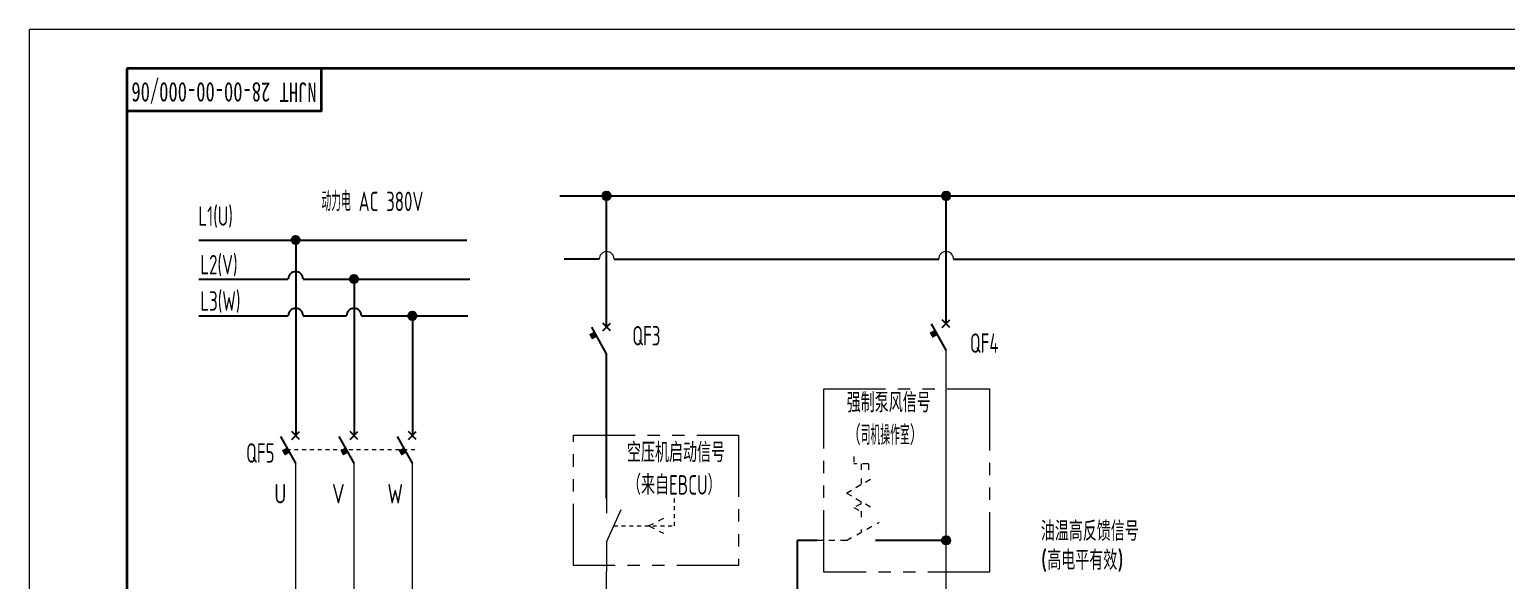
# Model space of a CAD drawing. Header units: millimetres. Extents: x 0 to 840, y 0 to 594.
# Drawn here: x 0 to 379.7, y 452.4 to 594 of the extents above; entities that cross this region are included whole.
import ezdxf
from ezdxf.enums import TextEntityAlignment as Align

# ---------------------------------------------------------------- set-up
doc = ezdxf.new("R2010")
doc.units = ezdxf.units.MM
for name, pattern in [('CENTER2', [12, 7, -1, 1, -1, 1, -1]), ('PHANTOM2', [31.75, 15.875, -3.175, 3.175, -3.175, 3.175, -3.175]), ('虚线', [2, 1, -1])]:
    doc.linetypes.add(name, pattern=pattern)
for name, color, linetype, lineweight in [('BLK_0.5mm^2', 7, 'Continuous', 18), ('SYMS', 7, 'Continuous', 18), ('WIREFIXED', 4, 'Continuous', 18), ('双点划线', 6, 'CENTER2', 18), ('尺寸线层', 3, 'Continuous', 13), ('标注', 3, 'Continuous', 18), ('虚线层', 6, '虚线', 13)]:
    doc.layers.add(name, color=color, linetype=linetype, lineweight=lineweight)
doc.styles.add('WD_IEC', font='isocp2.shx', dxfattribs={"width": 0.9, "bigfont": 'gbcbig.shx'})
doc.styles.add('标准', font='isoct2.shx')
doc.styles.add('海泰汉字样式', font='仿宋_GB2312.TTF', dxfattribs={"width": 0.7})

# ---------------------------------------------------------------- blocks, each defined once
blk = doc.blocks.new('HTDrawingNo')
at = {"insert": (50, 578.5), "char_height": 5, "width": 50, "attachment_point": 5, "rotation": 180, "style": '海泰汉字样式'}
blk.add_mtext('NJHT 28-00-00-000/06', dxfattribs=at)
blk = doc.blocks.new('NJHT-A1')
at = {"color": 7, "linetype": 'Continuous', "lineweight": 18}
for p in [(0, 0), (840, 594)]:
    blk.add_line(p, (0, 594), dxfattribs=at)
at = {"color": 7, "linetype": 'Continuous', "lineweight": 35}
for p, q in [((830, 584), (25, 584)), ((25, 584), (25, 10))]:
    blk.add_line(p, q, dxfattribs=at)
blk.add_lwpolyline([(75, 584), (75, 573), (25, 573)], dxfattribs=at)
at = {"color": 2, "linetype": 'Continuous', "lineweight": 18, "style": '海泰汉字样式', "width": 0.6}
blk.add_attdef('5', text='', height=5, rotation=180, dxfattribs=at).set_placement((50, 578.5), align=Align.MIDDLE_CENTER)
at = {"color": 2, "linetype": 'Continuous', "lineweight": 18, "style": '海泰汉字样式'}
for tag, height, width, p in [('1', 5, 0.7, (805, 59.25)), ('2', 5, 0.7, (805, 51.75)), ('7', 5, 0.7, (755, 50.5)), ('3', 5, 0.6, (805, 38)), ('12', 3.5, 0.7, (668, 34.5)), ('13', 3.5, 0.6, (682, 34.5)), ('20', 3.5, 0.7, (708, 34.5)), ('21', 3.5, 0.6, (722, 34.5)), ('14', 3.5, 0.7, (668, 27.5)), ('15', 3.5, 0.6, (682, 27.5)), ('22', 3.5, 0.7, (708, 27.5)), ('23', 3.5, 0.6, (722, 27.5)), ('8', 3.5, 0.7, (762, 22.5)), ('9', 3.5, 0.7, (774, 22.5)), ('4', 5, 0.6, (805, 22.5)), ('16', 3.5, 0.7, (668, 20.5)), ('17', 3.5, 0.6, (682, 20.5)), ('24', 3.5, 0.7, (708, 20.5)), ('25', 3.5, 0.6, (722, 20.5)), ('18', 3.5, 0.7, (668, 13.5)), ('19', 3.5, 0.6, (682, 13.5)), ('26', 3.5, 0.7, (708, 13.5)), ('27', 3.5, 0.6, (722, 13.5)), ('10', 3.5, 0.7, (767.5, 13.5)), ('6', 3.5, 0.7, (811.57, 13.5)), ('11', 3.5, 0.7, (742.5, 13.5))]:
    blk.add_attdef(tag, text='', height=height, dxfattribs=dict(at, width=width)).set_placement(p, align=Align.MIDDLE_CENTER)
blk = doc.blocks.new('WD_WNV_1')
at = {"linetype": 'Continuous', "style": 'WD_IEC', "width": 0.8}
blk.add_attdef('WIRENO', text='', height=2.5, dxfattribs=at).set_placement((-1.6, 0), align=Align.MIDDLE_RIGHT)
at = {"style": 'WD_IEC'}
for tag, p in [('W08USER', (-1, 0.375)), ('W04USER', (-1, 0.875)), ('W05USER', (-1, 0.75)), ('W09USER', (-1, 0.25)), ('W03USER', (-1, 1)), ('W06USER', (-1, 0.625)), ('W07USER', (-1, 0.5)), ('W02USER', (-1, 1.125)), ('W01USER', (-1, 1.25)), ('W10USER', (-1, 0.125))]:
    blk.add_attdef(tag, text='', height=0.08, dxfattribs=at).set_placement(p, align=Align.CENTER)
blk = doc.blocks.new('VCR21_1')
for p, q in [((0, 7.5), (0, 2.5)), ((0, -2.5), (2.49, 3.12)), ((0, -2.5), (0, -7.5))]:
    blk.add_line(p, q)
at = {"style": 'WD_IEC'}
for tag, p in [('INST', (-5.25, 7.75)), ('LOC', (-5.25, 4.25)), ('TAG2', (-5.25, 0.75)), ('XREF', (-5.25, -3.75)), ('DESC1', (-5.25, -7.6)), ('DESC2', (-5.25, -11.1)), ('DESC3', (-5.25, -14.6))]:
    blk.add_attdef(tag, text='', height=2.5, dxfattribs=at).set_placement(p, align=Align.RIGHT)
for tag, p, height in [('X2TERM01', (0, 7.5), 0.32), ('X4LINK', (-2, 0), 0.32), ('X1LINK', (-0.5, 0), 0.32), ('CONTACT', (4, -3.5), 1), ('FAMILY', (4, -5), 1), ('X8TERM02', (0, -7.5), 0.32)]:
    blk.add_attdef(tag, p, '', height=height, dxfattribs=at)
blk.add_attdef('TERM01', text='', height=2, rotation=90, dxfattribs=at).set_placement((-1, 7.5), align=Align.RIGHT)
blk.add_attdef('TERM02', (-1, -7.5), '', height=2, rotation=90, dxfattribs=at)
blk = doc.blocks.new('bfcgb')
blk.add_hatch(color=256).paths.add_polyline_path([(1495.06, 338, 1), (1492.9, 338, 1)])
blk.add_circle((1493.98, 338), 1.08)
blk = doc.blocks.new('HA1X2_1')
blk.add_lwpolyline([(-1.25, -2.5), (0, 0), (1.25, -2.5)])
at = {"style": 'WD_IEC'}
for tag, p in [('DESC1', (0, 5.1)), ('DESC2', (0, 1.25))]:
    blk.add_attdef(tag, text='', height=2.5, dxfattribs=at).set_placement(p, align=Align.CENTER)
blk.add_attdef('X8TERM01', (0, 0), '', height=0.32, dxfattribs=at)
blk = doc.blocks.new('HSS112_2_1')
for p, q in [((-1.25, 13.12), (-1.25, 11.88)), ((-1.25, 13.12), (1.25, 13.12)), ((0, 13.12), (0, 11.88)), ((1.25, 14.38), (1.25, 13.12)), ((-0.75, 10), (-1.83, 10.62)), ((0, 10.62), (0, 9.57)), ((0.88, 9.06), (-0.21, 9.69)), ((2.5, 8.12), (1.42, 8.75)), ((2.5, 8.12), (1.42, 7.5)), ((-0.75, 6.25), (-1.83, 5.62)), ((0.88, 7.19), (-0.21, 6.56)), ((0, 6.25), (0, 6.68)), ((0, 6.25), (1.25, 5.62)), ((1.25, 5.62), (0, 5)), ((2.5, 0), (-3.12, 3.12)), ((0, 5), (0, 3.12)), ((-7.5, 0), (-2.5, 0)), ((0, 1.88), (0, 1.39)), ((2.5, 0), (7.5, 0))]:
    blk.add_line(p, q)
at = {"style": 'WD_IEC'}
for tag, height, p in [('INST', 2.5, (-5, 21.12)), ('LOC', 2.5, (-5, 17.62)), ('TAG1', 2.5, (-5, 14.12)), ('TERM02', 2, (7.5, 1)), ('STATE', 2.5, (-5, -7.5)), ('DESC1', 2.5, (-5, -15)), ('DESC2', 2.5, (-5, -18.5)), ('DESC3', 2.5, (-5, -22))]:
    blk.add_attdef(tag, text='', height=height, dxfattribs=at).set_placement(p, align=Align.RIGHT)
for tag, p, height in [('MFG', (4.92, 12.12), 1.5), ('CAT', (4.92, 9.62), 1.5), ('TERM01', (-7.5, 1), 2), ('X4TERM01', (-7.5, 0), 0.32), ('X8LINK', (0, 0), 0.32), ('X1TERM02', (7.5, 0), 0.32), ('ASSYCODE', (3.5, -2.75), 1), ('FAMILY', (3.5, -4.25), 1), ('CATDESC', (3.5, -5.75), 1), ('CONTACT', (3.75, -7.5), 1)]:
    blk.add_attdef(tag, p, '', height=height, dxfattribs=at)
for tag, p in [('POS1', (-3.5, 10.62)), ('POS2', (-3.5, 5.65))]:
    blk.add_attdef(tag, text='', height=2, dxfattribs=at).set_placement(p, align=Align.MIDDLE_RIGHT)
at = {"lineweight": 15, "style": 'WD_IEC'}
blk.add_attdef('XREF', text='', height=2.5, dxfattribs=at).set_placement((-5, -11.25), align=Align.RIGHT)

msp = doc.modelspace()

# ---------------------------------------------------------------- hatches: boundary and pattern name
for points in [[(232.73949, 516.84264), (231.41172, 516.10664), (232.14772, 514.77887), (233.47549, 515.51487)], [(145.19784, 516.41402), (143.87007, 515.67802), (144.60607, 514.35025), (145.93383, 515.08625)], [(66.20434, 486.60582), (64.87657, 485.86983), (65.61256, 484.54206), (66.94033, 485.27806)], [(81.20434, 486.60582), (79.87657, 485.86983), (80.61256, 484.54206), (81.94033, 485.27806)], [(96.20434, 486.60582), (94.87657, 485.86983), (95.61256, 484.54206), (96.94033, 485.27806)]]:
    msp.add_hatch(color=256).paths.add_polyline_path(points, flags=0)

# ---------------------------------------------------------------- linework, layer by layer
for p, q in [((136.30605, 551.2798), (455.04158, 551.2798)), ((148.36698, 528.05382), (148.36698, 551.2798)), ((235.65822, 518.43179), (235.65822, 551.2798)), ((43.52759, 539.9179), (112.43708, 539.9179)), ((68.42329, 539.9179), (68.42329, 489.69311)), ((146.46198, 535.04091), (137.4278, 535.04091)), ((150.27198, 535.04091), (233.75322, 535.04091)), ((223.35964, 535.04091), (233.75322, 535.04091)), ((237.56322, 535.04091), (456.13197, 535.04091)), ((43.52759, 529.88713), (66.51829, 529.88713)), ((70.32829, 529.88713), (113.23946, 529.88713)), ((83.42329, 529.88713), (83.42329, 489.69311)), ((148.36698, 517.5876), (148.36698, 528.05382)), ((43.52759, 520.44634), (66.51829, 520.44634)), ((70.32829, 520.44634), (81.51829, 520.44634)), ((85.32829, 520.44634), (112.70455, 520.44634)), ((98.42329, 520.44634), (98.42329, 489.69311)), ((148.36698, 510.71255), (144.5717, 517.54404)), ((149.34317, 516.5876), (147.39079, 518.5876)), ((147.39079, 516.5876), (149.34317, 518.5876)), ((235.65822, 511.59191), (231.86294, 518.42341)), ((236.6344, 517.43179), (234.68203, 519.43179)), ((234.68203, 517.43179), (236.6344, 519.43179)), ((148.36698, 473.51841), (148.36698, 510.71255)), ((69.39948, 488.69311), (67.44711, 490.69311)), ((67.44711, 488.69311), (69.39948, 490.69311)), ((84.39948, 488.69311), (82.44711, 490.69311)), ((82.44711, 488.69311), (84.39948, 490.69311)), ((99.39948, 488.69311), (97.44711, 490.69311)), ((97.44711, 488.69311), (99.39948, 490.69311)), ((68.42329, 482.61468), (64.62802, 489.44618)), ((83.42329, 482.61468), (79.62802, 489.44618)), ((98.42329, 482.61468), (94.62802, 489.44618)), ((197.39644, 462.72243), (197.39644, 427.73874)), ((202.51758, 462.72243), (197.39644, 462.72243)), ((235.65822, 462.72243), (217.51758, 462.72243))]:
    msp.add_line(p, q)
for centre in [(68.42329, 529.88713), (68.42329, 520.44634), (83.42329, 520.44634)]:
    msp.add_arc(centre, 1.905, 0, 180)
at = {"layer": 'BLK_0.5mm^2'}
for p, q in [((235.65822, 425.24548), (235.65822, 511.59191)), ((68.42329, 422.37597), (68.42329, 482.61468)), ((83.42329, 428.00097), (83.42329, 482.61468)), ((98.42329, 427.67355), (98.42329, 482.61468)), ((148.36698, 427.72439), (148.36698, 454.76841))]:
    msp.add_line(p, q, dxfattribs=at)
for centre in [(148.36698, 535.04091), (235.65822, 535.04091)]:
    msp.add_arc(centre, 1.905, 0, 180, dxfattribs=at)
at = {"layer": '双点划线', "linetype": 'PHANTOM2'}
for points in [[(246.81477, 454.58307), (204.19218, 454.58307), (204.19218, 501.71247), (246.81477, 501.71247)], [(139.83849, 489.77364), (182.28143, 489.77364), (182.28143, 456.27531), (139.83849, 456.27531)]]:
    msp.add_lwpolyline(points, close=True, dxfattribs=at)
at = {"layer": '虚线层'}
for p, q in [((99.08051, 486.03043), (64.99966, 486.03043)), ((165.86076, 466.48716), (165.86076, 473.92088)), ((150.23421, 466.48716), (165.86076, 466.48716))]:
    msp.add_line(p, q, dxfattribs=at)

# ---------------------------------------------------------------- block references
for name, p in [('NJHT-A1', (0, 0)), ('HTDrawingNo', (0, 0)), ('bfcgb', (-1345.61714, 213.27872)), ('bfcgb', (-1258.3259, 213.27872)), ('bfcgb', (-1425.56082, 201.91682)), ('bfcgb', (-1410.56082, 191.88605)), ('bfcgb', (-1395.56082, 182.44526)), ('bfcgb', (-1258.3259, 124.72135))]:
    msp.add_blockref(name, p)
at = {"layer": 'SYMS', "xscale": 1.5, "yscale": 1.5, "zscale": 1.5}
msp.add_blockref('VCR21_1', (148.36698, 466.01841), dxfattribs=at)
at = {"layer": '标注', "color": 3}
ref = msp.add_blockref('WD_WNV_1', (68.42329, 474.73968), dxfattribs=dict(at, xscale=1.5, yscale=1.5, zscale=1.5))
ref.add_attrib('WIRENOF', 'U', dxfattribs={"layer": 'WIREFIXED', "linetype": 'Continuous', "height": 5, "style": 'WD_IEC', "width": 0.8}).set_placement((66.02329, 474.73968), align=Align.MIDDLE_RIGHT)
ref = msp.add_blockref('WD_WNV_1', (83.42329, 474.73968), dxfattribs=dict(at, xscale=1.5, yscale=1.5, zscale=1.5))
ref.add_attrib('WIRENOF', 'V', dxfattribs={"layer": 'WIREFIXED', "linetype": 'Continuous', "height": 5, "style": 'WD_IEC', "width": 0.8}).set_placement((81.02329, 474.73968), align=Align.MIDDLE_RIGHT)
ref = msp.add_blockref('WD_WNV_1', (98.42329, 474.73968), dxfattribs=dict(at, xscale=1.5, yscale=1.5, zscale=1.5))
ref.add_attrib('WIRENOF', 'W', dxfattribs={"layer": 'WIREFIXED', "linetype": 'Continuous', "height": 5, "style": 'WD_IEC', "width": 0.8}).set_placement((96.02329, 474.73968), align=Align.MIDDLE_RIGHT)
at = {"layer": '虚线层', "xscale": -1.5, "yscale": 1.5, "zscale": 1.5}
msp.add_blockref('HSS112_2_1', (213.78733, 462.72243), dxfattribs=at)
at = {"layer": '虚线层', "xscale": -1.5, "yscale": 1.5, "zscale": 1.5, "rotation": 89.9999999048816}
msp.add_blockref('HA1X2_1', (159.23348, 466.48716), dxfattribs=at)

# ---------------------------------------------------------------- texts
at = {"layer": 'BLK_0.5mm^2', "insert": (259.98996, 460.15899), "char_height": 5, "width": 31.9506378, "attachment_point": 1, "line_spacing_factor": 0.99982, "style": '标准'}
msp.add_mtext('{\\Fisocp2,gbcbig|c134;\\C3;(高电平有效)}', dxfattribs=at)
at = {"layer": '尺寸线层', "char_height": 5, "attachment_point": 1, "style": '标准'}
for s, insert, width in [('{\\Fisocp2,gbcbig|c134;\\W0.7;\\C3;动力电 \\Fisocp2,gbcbig|c0;AC 380V}', (75.04775, 552.34297), 27.5249859), ('{\\Fisocp2,gbcbig|c134;\\W0.7;L1(U)}', (43.38408, 548.57066), 14.2258825), ('{\\Fisocp2,gbcbig|c134;\\W0.7;L2(V)}', (43.90389, 536.09984), 14.2258825), ('{\\Fisocp2,gbcbig|c134;\\W0.7;L3(W)}', (43.90389, 526.74674), 14.2258825), ('{\\Fisocp2,gbcbig|c0;\\W0.7;\\C3;QF\\Fisocp2,gbcbig|c134;3}', (154.9938, 517.82392), 16.2178255), ('{\\Fisocp2,gbcbig|c0;\\W0.7;\\C3;QF\\Fisocp2,gbcbig|c134;4}', (241.78177, 515.92484), 16.2178255), ('{\\Fisocp2,gbcbig|c0;\\W0.7;QF\\Fisocp2,gbcbig|c134;5}', (55.69855, 487.68665), 14.2258825)]:
    msp.add_mtext(s, dxfattribs=dict(at, insert=insert, width=width))
at = {"layer": '尺寸线层', "insert": (260.00638, 467.61983), "char_height": 5, "width": 35.6878049, "attachment_point": 1, "line_spacing_factor": 0.99982, "style": '标准'}
msp.add_mtext('{\\Fisocp2,gbcbig|c134;油温高反馈信号}', dxfattribs=at)
at = {"layer": '标注', "color": 2, "char_height": 5, "attachment_point": 1, "line_spacing_factor": 0.99982, "style": '标准'}
for s, insert, width in [('{\\Fisocp2,gbcbig|c134;\\C256;强制泵风\\C3;信号\\P（\\W0.7;司机操作室\\W1;）}', (210.10288, 500.6295), 24.4735363), ('{\\Fisocp2,gbcbig|c134;\\C3;空压机启动信号\\P（来自\\W0.7;EBCU\\W1;）}', (153.61177, 487.82766), 26.7992871)]:
    msp.add_mtext(s, dxfattribs=dict(at, insert=insert, width=width))

doc.saveas('drawing.dxf')
